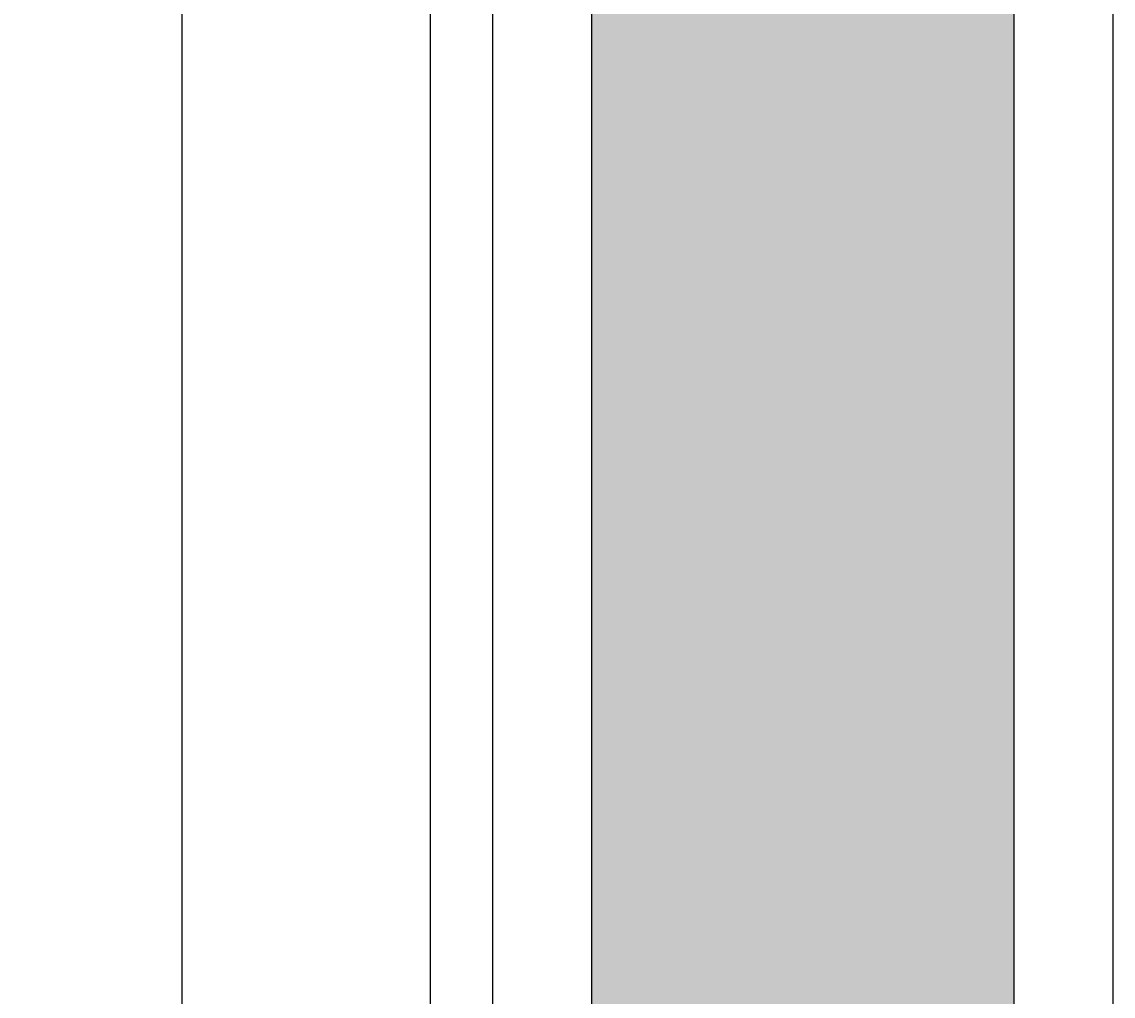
# Model space of a CAD drawing. Header units: metres. Extents: x 113 to 2416, y -346 to 476.
# Drawn here: x 321.582 to 322.462, y -164.065 to -163.281 of the extents above; entities that cross this region are included whole.
import ezdxf

# ---------------------------------------------------------------- set-up
doc = ezdxf.new("R2010")
doc.units = ezdxf.units.M
doc.header["$PDMODE"] = 34
doc.linetypes.add('0', pattern=[0])
doc.layers.get('0').update_dxf_attribs({"color": 250, "linetype": '0', "lineweight": 20})
doc.layers.get('Defpoints').update_dxf_attribs({"color": 6})
doc.layers.add('DIMENSIONES', color=5, linetype='Continuous', lineweight=5)
doc.layers.add('SE-4', color=254, linetype='Continuous', lineweight=0)
doc.styles.add('ESC25-2mm', font='arial.ttf', dxfattribs={"height": 0.05})
doc.dimstyles.new('DIMS25', dxfattribs={"dimtxt": 0.05, "dimasz": 0.05, "dimexe": 0.025, "dimexo": 0.025, "dimgap": 0.025, "dimtad": 2, "dimzin": 4, "dimdsep": 46, "dimtxsty": 'ESC25-2mm', "dimblk": 'DOTSMALL', "dimcen": 0.025, "dimdle": 0.025, "dimclrd": 256, "dimclre": 256, "dimclrt": 1, "dimadec": 0, "dimazin": 0, "dimtfac": 1, "dimtix": 1, "dimtmove": 2, "dimatfit": 3, "dimfxl": 1, "dimtolj": 1, "dimtzin": 0, "dimlwd": -1, "dimarcsym": 0})

# ---------------------------------------------------------------- blocks, each defined once
blk = doc.blocks.new('_DotSmall')
at = {"color": 0, "linetype": 'ByBlock', "lineweight": 13, "const_width": 0.5}
blk.add_lwpolyline([(-0.0625, 0, 1), (0.0625, 0, 1)], format="xyb", close=True, dxfattribs=at)
blk = doc.blocks.new('*D440')
at = {"layer": 'Defpoints', "color": 0, "transparency": 16777216}
for p in [(321.64034, -161.5446), (321.71174, -161.5446), (321.58249, -164.5446)]:
    blk.add_point(p, dxfattribs=at)
at = {"layer": 'DIMENSIONES', "transparency": 16777216}
blk.add_line((321.71174, -164.5696), (321.71174, -161.5196), dxfattribs=at)
at = {"layer": 'DIMENSIONES', "lineweight": -2, "transparency": 16777216}
for p, q in [((321.66534, -161.5446), (321.73674, -161.5446)), ((321.60749, -164.5446), (321.73674, -164.5446))]:
    blk.add_line(p, q, dxfattribs=at)
at = {"layer": 'DIMENSIONES', "transparency": 16777216, "xscale": 0.05, "yscale": 0.05, "zscale": 0.05}
for p, rotation in [((321.71174, -161.5446), 90), ((321.71174, -164.5446), 270)]:
    blk.add_blockref('_DotSmall', p, dxfattribs=dict(at, rotation=rotation))
at = {"layer": 'DIMENSIONES', "color": 5, "lineweight": 13, "transparency": 16777216, "insert": (321.76228, -163.0446), "char_height": 0.05, "attachment_point": 5, "rotation": 90, "style": 'ESC25-2mm'}
blk.add_mtext('\\A1;3.00', dxfattribs=at)

msp = doc.modelspace()

# ---------------------------------------------------------------- hatches: boundary and pattern name
at = {"layer": 'SE-4', "transparency": 33554572}
h = msp.add_hatch(color=256, dxfattribs=at)
h.dxf.hatch_style = 1
h.set_gradient(color1=(202, 249, 252), color2=(229, 255, 255), tint=1, name='CYLINDER')
h.paths.add_polyline_path([(322.04174, -161.8746), (322.38174, -161.8746), (322.38174, -164.4146), (322.04174, -164.4146)])

# ---------------------------------------------------------------- linework, layer by layer
at = {"layer": 'SE-4'}
msp.add_line((321.91174, -164.5446), (321.91174, -161.7446), dxfattribs=at)
for points in [[(322.46174, -161.7946), (321.96174, -161.7946), (321.96174, -164.4946), (322.46174, -164.4946)], [(322.04174, -161.8746), (322.38174, -161.8746), (322.38174, -164.4146), (322.04174, -164.4146)]]:
    msp.add_lwpolyline(points, close=True, dxfattribs=at)

# ---------------------------------------------------------------- dimensions: what is measured, and where the dimension line sits
at = {"layer": 'DIMENSIONES', "lineweight": 13}
dim = msp.add_linear_dim(base=(321.71174, -161.5446), p1=(321.58249, -164.5446), p2=(321.64034, -161.5446), angle=90, dimstyle='DIMS25', override={"dimclrt": 5}, dxfattribs=at)
dim.commit()
dim.dimension.update_dxf_attribs({"geometry": '*D440', "text_midpoint": (321.76228, -163.0446)})

doc.saveas('drawing.dxf')
